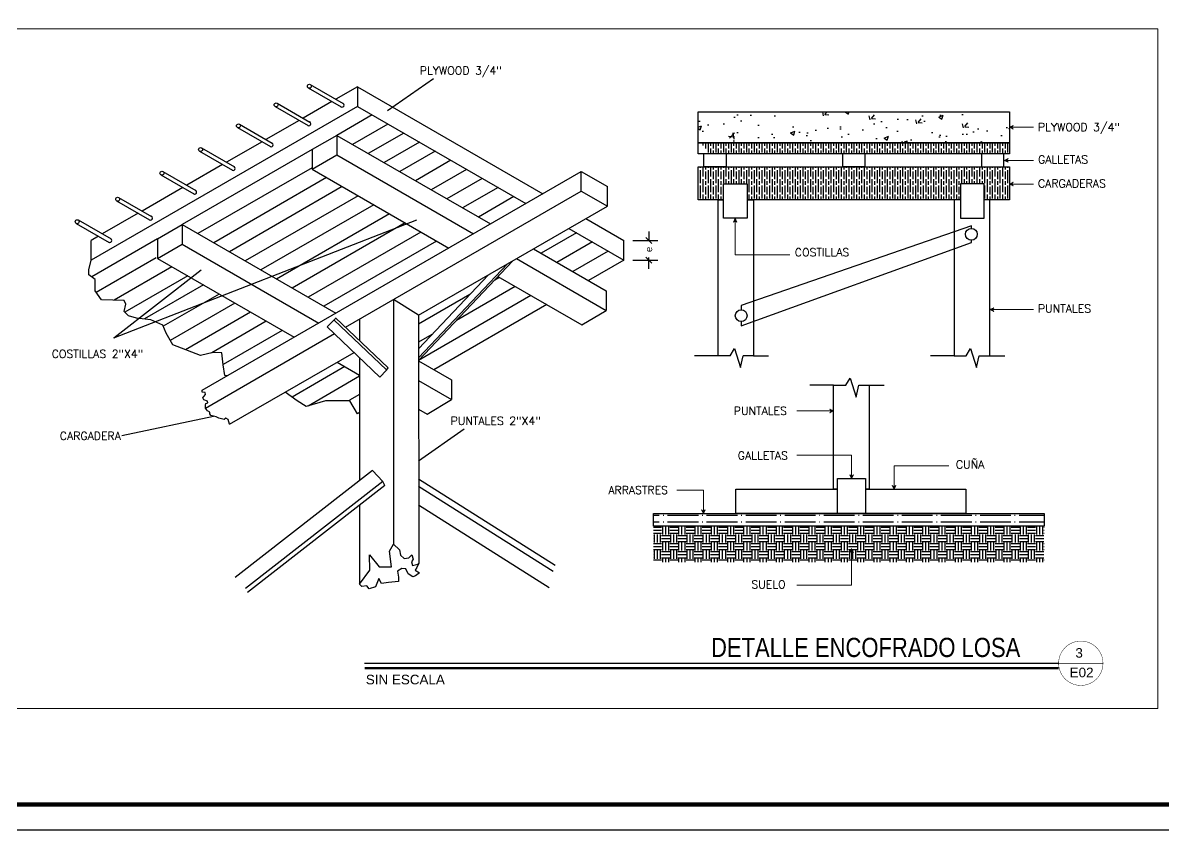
# Model space of a CAD drawing. Header units: feet. Extents: x 317 to 512, y -141 to 162.
# Drawn here: x 390.74 to 409.98, y -140.61 to -126.99 of the extents above; entities that cross this region are included whole.
import ezdxf

# ---------------------------------------------------------------- set-up
doc = ezdxf.new("R2010")
doc.units = ezdxf.units.FT
doc.header["$MEASUREMENT"] = 0
doc.linetypes.add('ACAD_ISO02W100', pattern=[15, 12, -3])
doc.linetypes.add('CONTINUA', pattern=[0])
for name, color, linetype, lineweight in [('2-Detalles', 253, 'Continuous', 9), ('5-Dimension', 1, 'Continuous', 15), ('6-Textos', 7, 'Continuous', 20), ('Dimension', 7, 'Continuous', 5), ('TORNHATH', 1, 'Continuous', 15)]:
    doc.layers.add(name, color=color, linetype=linetype, lineweight=lineweight)
for name, color, linetype in [('DIM', 10, 'Continuous'), ('MARCO', 1, 'Continuous'), ('TEXTO', 2, 'Continuous')]:
    doc.layers.add(name, color=color, linetype=linetype)
doc.styles.add('ARIAL', font='arial.ttf', dxfattribs={"height": 0.115})
doc.styles.add('ROMANS', font='romans.shx')
doc.dimstyles.new('ROMANS', dxfattribs={"dimscale": 0, "dimtxt": 0.15, "dimasz": 0.1, "dimexe": 0.15, "dimexo": 0.15, "dimgap": 0.1, "dimtad": 1, "dimzin": 4, "dimdsep": 46, "dimtxsty": 'ROMANS', "dimblk": 'OBLIQUE', "dimcen": 0.19, "dimdle": 0.15, "dimclrd": 1, "dimclre": 1, "dimclrt": 2, "dimaunit": 1, "dimadec": 0, "dimazin": 1, "dimtfac": 1, "dimtofl": 0, "dimtmove": 2, "dimatfit": 3, "dimldrblk": 'OPEN30', "dimfxl": 1, "dimtolj": 1, "dimtzin": 1, "dimarcsym": 0})

# ---------------------------------------------------------------- blocks, each defined once
blk = doc.blocks.new('_Oblique')
at = {"color": 0, "linetype": 'ByBlock', "lineweight": -2}
blk.add_line((-0.5, -0.5), (0.5, 0.5), dxfattribs=at)
blk = doc.blocks.new('*D22')
at = {"layer": '5-Dimension', "color": 1, "lineweight": -2, "transparency": 16777216}
for p, q in [((401.3, -130.509), (401.3, -130.671)), ((401.028, -130.659), (401.45, -130.659)), ((401.028, -130.99), (401.45, -130.99)), ((401.3, -131.14), (401.3, -130.948))]:
    blk.add_line(p, q, dxfattribs=at)
at = {"layer": 'DEFPOINTS', "color": 0, "transparency": 16777216}
for p in [(400.878, -130.659), (400.878, -130.99), (401.3, -130.99)]:
    blk.add_point(p, dxfattribs=at)
at = {"layer": '5-Dimension', "color": 1, "lineweight": -2, "transparency": 16777216, "xscale": 0.1, "yscale": 0.1, "zscale": 0.1}
for p, rotation in [((401.3, -130.659), 90), ((401.3, -130.99), 270)]:
    blk.add_blockref('_Oblique', p, dxfattribs=dict(at, rotation=rotation))
at = {"layer": '5-Dimension', "color": 2, "transparency": 16777216, "insert": (401.3, -130.81), "char_height": 0.115, "attachment_point": 5, "rotation": 90, "style": 'ARIAL'}
blk.add_mtext('\\A1;e', dxfattribs=at)
blk = doc.blocks.new('_Open30')
at = {"layer": 'DIM', "color": 0, "lineweight": -2}
for p, q in [((-1, 0.27), (0, 0)), ((0, 0), (-1, -0.27)), ((0, 0), (-1, 0))]:
    blk.add_line(p, q, dxfattribs=at)

msp = doc.modelspace()

# ---------------------------------------------------------------- hatches: boundary and pattern name
h = msp.add_hatch()
h.set_pattern_fill('AR-CONC', color=256, scale=0.00432)
h.set_pattern_definition([(50, (-19770.41096, 13401.4354), (0.78703777, -0.06885685), [0.082296, -0.905256]), (355, (-19770.411, 13401.4354), (-0.15225158, 0.825365571), [0.0658368, -0.724207324]), (100.4514447, (-19770.3454, 13401.42966), (0.634786187, 0.756508688), [0.069940838, -0.769349857]), (46.1842, (-19770.411, 13401.65485), (1.171061457, -0.181622857), [0.123444, -1.357884]), (96.6355576, (-19770.3134, 13401.6397), (1.02558586, 1.06888086), [0.1049113, -1.15402583]), (351.184151, (-19770.411, 13401.6549), (1.02558586, 1.06888086), [0.09875506, -1.08630604]), (21, (-19770.3012, 13401.6), (0.65497417, -0.441785656), [0.082296, -0.905256]), (326, (-19770.3012, 13401.6), (0.266984762, 0.795692014), [0.0658368, -0.7242048]), (71.451445, (-19770.24665, 13401.5632), (0.921958931, 0.353906362), [0.069940838, -0.76934853]), (37.5, (-19770.41096, 13401.4354), (0.013342766, 0.365277768), [0, -0.71542656, 0, -0.7351776, 0, -0.726948]), (7.5, (-19770.41096, 13401.4354), (0.288660942, 0.432780083), [0, -0.41916096, 0, -0.69896736, 0, -0.2770632]), (327.5, (-19770.65565, 13401.4354), (0.585751371, -0.024748174), [0, -0.27432, 0, -0.8558784, 0, -1.1356848]), (317.5, (-19770.7654, 13401.4354), (0.639918064, 0.109842441), [0, -0.356616, 0, -0.56839104, 0, -0.8065008])])
h.paths.add_polyline_path([(402.134, -128.48577), (402.134, -128.93548), (402.18695, -129.01291), (407.3848, -129.01291), (407.3848, -128.48577)])
h = msp.add_hatch()
h.set_pattern_fill('GOST_WOOD', color=256, scale=0.0216)
h.set_pattern_definition([(90, (-19770.41096, 13401.4354), (0.1296, -8e-18), [0.216, -0.0432]), (90, (-19770.36776, 13401.3922), (0.1296, -8e-18), [0.1296, -0.0324, 0.0648, -0.0324]), (90, (-19770.32456, 13401.3274), (0.1296, -8e-18), [0.216, -0.0432])])
h.paths.add_polyline_path([(407.38365, -129.01291), (402.18695, -129.01291), (402.31385, -129.19846), (407.38365, -129.19846)])
h.paths.add_polyline_path([(407.38365, -129.41771), (402.13455, -129.41771), (402.13455, -129.97192), (402.55999, -129.97192), (402.55999, -129.70498), (402.95934, -129.70498), (402.95934, -129.97192), (403.06845, -129.97192), (406.55887, -129.97192), (406.55887, -129.70498), (406.95822, -129.70498), (406.95822, -129.97192), (407.05523, -129.97192), (407.38365, -129.97192)])
h = msp.add_hatch()
h.set_pattern_fill('ACAD_ISO04W100', color=256, scale=0.0216)
h.set_pattern_definition([(0, (-19789.94401, 13397.42679), (0, 0.108), [0.5184, -0.0648, 0.0108, -0.0648])])
h.paths.add_polyline_path([(407.97021, -135.48307), (407.97021, -135.26759), (401.37674, -135.26759), (401.37674, -135.48307)])
h = msp.add_hatch()
h.set_pattern_fill('EARTH', color=256, scale=0.0216)
h.set_pattern_definition([(0, (-19789.94401, 13397.4268), (0.13716, 0.13716), [0.13716, -0.13716]), (0, (-19789.94401, 13397.47823), (0.13716, 0.13716), [0.13716, -0.13716]), (0, (-19789.94401, 13397.52966), (0.13716, 0.13716), [0.13716, -0.13716]), (90, (-19789.92687, 13397.54681), (-0.13716, 0.13716), [0.13716, -0.13716]), (90, (-19789.87543, 13397.54681), (-0.13716, 0.13716), [0.13716, -0.13716]), (90, (-19789.824, 13397.54681), (-0.13716, 0.13716), [0.13716, -0.13716])])
h.paths.add_polyline_path([(407.97021, -135.48307), (401.37674, -135.48307), (401.37674, -136.08854), (407.97021, -136.08854)])
at = {"layer": 'TORNHATH'}
for points in [[(407.41643, -128.74934), (407.44889, -128.7797), (407.3848, -128.74934), (407.44889, -128.71898)], [(407.32869, -129.30808), (407.36115, -129.33845), (407.29706, -129.30808), (407.36115, -129.27772)], [(407.41643, -129.70726), (407.44889, -129.73762), (407.3848, -129.70726), (407.44889, -129.6769)], [(402.75659, -130.31653), (402.72623, -130.34899), (402.75659, -130.2849), (402.78695, -130.34899)], [(407.08685, -131.82488), (407.11931, -131.85524), (407.05523, -131.82488), (407.11931, -131.79451)], [(404.38492, -133.53524), (404.35247, -133.5656), (404.41655, -133.53524), (404.35247, -133.50488)], [(404.72016, -134.64461), (404.68979, -134.61216), (404.72016, -134.67624), (404.75052, -134.61216)], [(405.4378, -134.82625), (405.46816, -134.79379), (405.4378, -134.85788), (405.40744, -134.79379)], [(402.22167, -135.23563), (402.19131, -135.20317), (402.22167, -135.26726), (402.25203, -135.20317)], [(404.72016, -135.89057), (404.68979, -135.92303), (404.72016, -135.85894), (404.75052, -135.92303)]]:
    msp.add_hatch(color=256, dxfattribs=at).paths.add_polyline_path(points)

# ---------------------------------------------------------------- linework, layer by layer
at = {"color": 2}
for p, q in [((396.89373, -128.46775, 0.74031), (397.6661, -127.92427, 0.74031)), ((392.27599, -132.30273, 0.74031), (397.3878, -130.31125, 0.74031)), ((392.27599, -132.30273, 0.74031), (393.74933, -131.15677, 0.74031)), ((392.41093, -133.94864, 0.74031), (393.9557, -133.62566, 0.74031)), ((397.41428, -134.37947, 0.74031), (398.18665, -133.83599, 0.74031))]:
    msp.add_line(p, q, dxfattribs=at)
at = {"color": 5}
for p, q in [((395.55622, -128.08477, 0.74031), (396.11147, -128.40534, 0.74031)), ((395.58937, -128.02735, 0.74031), (396.14462, -128.34792, 0.74031)), ((394.99585, -128.39879, 0.74031), (395.5511, -128.71936, 0.74031)), ((395.02901, -128.34137, 0.74031), (395.58426, -128.66194, 0.74031)), ((394.39347, -128.69635, 0.74031), (394.94872, -129.01692, 0.74031)), ((394.36032, -128.75377, 0.74031), (394.91557, -129.07434, 0.74031)), ((393.7205, -129.1534, 0.74031), (394.27575, -129.47397, 0.74031)), ((393.75365, -129.09597, 0.74031), (394.3089, -129.41655, 0.74031)), ((393.07003, -129.55159, 0.74031), (393.62528, -129.87216, 0.74031)), ((393.10318, -129.49416, 0.74031), (393.65843, -129.81474, 0.74031)), ((392.32259, -129.99105, 0.74031), (392.87784, -130.31162, 0.74031)), ((392.35574, -129.93362, 0.74031), (392.91099, -130.2542, 0.74031)), ((391.63922, -130.37077, 0.74031), (392.19447, -130.69135, 0.74031)), ((391.67237, -130.31335, 0.74031), (392.22762, -130.63392, 0.74031)), ((392.01458, -130.58748, 0.74031), (391.89087, -130.65891, 0.74031))]:
    msp.add_line(p, q, dxfattribs=at)
at = {"color": 1}
for p, q in [((396.38453, -128.06449, 0.74031), (396.01912, -128.27546, 0.74031)), ((396.38453, -128.06449, 0.74031), (399.51185, -129.87005, 0.74031)), ((396.38453, -128.06449, 0.74031), (396.38453, -128.39602, 0.74031)), ((395.95281, -128.31374, 0.74031), (395.46699, -128.59423, 0.74031)), ((396.38453, -128.39602, 0.74031), (391.89087, -130.99043, 0.74031)), ((396.38453, -128.39602, 0.74031), (399.22474, -130.03581, 0.74031)), ((395.40068, -128.63252, 0.74031), (394.8418, -128.95519, 0.74031)), ((394.77549, -128.99347, 0.74031), (394.1758, -129.3397, 0.74031)), ((394.10949, -129.37798, 0.74031), (393.50572, -129.72657, 0.74031)), ((393.43942, -129.76485, 0.74031), (392.75142, -130.16207, 0.74031)), ((392.68511, -130.20035, 0.74031), (392.08088, -130.5492, 0.74031)), ((400.23894, -130.28983, 0.74031), (400.87819, -130.65891, 0.74031)), ((406.74194, -130.41338, 0.74031), (402.85841, -131.75852, 0.74031)), ((406.74194, -130.45433, 0.74031), (406.74194, -130.41338, 0.74031)), ((399.95182, -130.4556, 0.74031), (400.87819, -130.99043, 0.74031)), ((391.89087, -130.99043, 0.74031), (391.89087, -130.65891, 0.74031)), ((400.87819, -130.99043, 0.74031), (400.87819, -130.65891, 0.74031)), ((402.85841, -132.0985, 0.74031), (406.74194, -130.69423, 0.74031)), ((406.74194, -130.69423, 0.74031), (406.74194, -130.65328, 0.74031)), ((400.87819, -130.99043, 0.74031), (400.28144, -131.33497, 0.74031)), ((399.57712, -131.74161, 0.74031), (397.67305, -132.84093, 0.74031)), ((402.85841, -131.75852, 0.74031), (402.85841, -131.82903, 0.74031)), ((402.85841, -132.02799, 0.74031), (402.85841, -132.0985, 0.74031)), ((402.67275, -132.60578, 0.74031), (402.746, -132.48441, 0.74031)), ((402.746, -132.48441, 0.74031), (402.84773, -132.80561, 0.74031)), ((406.65452, -132.60578, 0.74031), (406.72776, -132.48441, 0.74031)), ((406.72776, -132.48441, 0.74031), (406.82949, -132.80561, 0.74031)), ((402.46799, -132.60578, 0.74031), (402.0685, -132.60578, 0.74031)), ((402.84773, -132.80561, 0.74031), (402.89249, -132.60578, 0.74031)), ((403.06845, -132.60578, 0.74031), (403.31883, -132.60578, 0.74031)), ((406.44976, -132.60578, 0.74031), (406.05026, -132.60578, 0.74031)), ((406.82949, -132.80561, 0.74031), (406.87426, -132.60578, 0.74031)), ((407.05523, -132.60578, 0.74031), (407.3056, -132.60578, 0.74031)), ((404.41655, -133.10187, 0.74031), (404.01706, -133.10187, 0.74031)), ((404.62131, -133.10187, 0.74031), (404.69456, -132.9805, 0.74031)), ((404.69456, -132.9805, 0.74031), (404.79629, -133.3017, 0.74031)), ((404.79629, -133.3017, 0.74031), (404.84105, -133.10187, 0.74031)), ((405.02202, -133.10187, 0.74031), (405.2724, -133.10187, 0.74031)), ((396.4201, -133.56431, 0.74031), (396.38453, -133.58485, 0.74031))]:
    msp.add_line(p, q, dxfattribs=at)
at = {"color": 8}
for p, q in [((396.63463, -128.54041, 0.74031), (396.03788, -128.88495, 0.74031)), ((396.89985, -128.69354, 0.74031), (396.3031, -129.03807, 0.74031)), ((397.16507, -128.84667, 0.74031), (396.56832, -129.1912, 0.74031)), ((397.4303, -128.99979, 0.74031), (396.83355, -129.34433, 0.74031)), ((395.62067, -129.12582, 0.74031), (393.42948, -130.3909, 0.74031)), ((397.69552, -129.15292, 0.74031), (397.09877, -129.49745, 0.74031)), ((395.62067, -129.43207, 0.74031), (393.69471, -130.54403, 0.74031)), ((397.96074, -129.30604, 0.74031), (397.36399, -129.65058, 0.74031)), ((398.22596, -129.45917, 0.74031), (397.62921, -129.8037, 0.74031)), ((395.86401, -129.59784, 0.74031), (393.95993, -130.69716, 0.74031)), ((398.49119, -129.6123, 0.74031), (397.89444, -129.95683, 0.74031)), ((396.12923, -129.75096, 0.74031), (394.22515, -130.85028, 0.74031)), ((398.75641, -129.76542, 0.74031), (398.15966, -130.10996, 0.74031)), ((396.39445, -129.90409, 0.74031), (394.49037, -131.00341, 0.74031)), ((399.02163, -129.91855, 0.74031), (398.42488, -130.26308, 0.74031)), ((396.65968, -130.05722, 0.74031), (394.7556, -131.15654, 0.74031)), ((396.9249, -130.21034, 0.74031), (395.02082, -131.30966, 0.74031)), ((397.19012, -130.36347, 0.74031), (395.28604, -131.46279, 0.74031)), ((397.45534, -130.51659, 0.74031), (395.55126, -131.61592, 0.74031)), ((400.08252, -130.53106, 0.74031), (399.48577, -130.87559, 0.74031)), ((393.00964, -130.6333, 0.74031), (391.90116, -131.27328, 0.74031)), ((397.72057, -130.66972, 0.74031), (395.81649, -131.76904, 0.74031)), ((400.34775, -130.68418, 0.74031), (399.751, -131.02872, 0.74031)), ((392.99039, -130.95067, 0.74031), (391.97931, -131.53441, 0.74031)), ((400.61297, -130.83731, 0.74031), (400.01622, -131.18184, 0.74031)), ((393.25561, -131.10379, 0.74031), (392.28144, -131.66623, 0.74031)), ((393.52083, -131.25692, 0.74031), (392.45896, -131.86999, 0.74031)), ((398.78146, -131.28223, 0.74031), (398.69266, -131.33349, 0.74031)), ((393.78606, -131.41005, 0.74031), (392.79256, -131.98364, 0.74031)), ((394.05128, -131.56317, 0.74031), (393.10919, -132.10709, 0.74031)), ((398.27955, -131.572, 0.74031), (397.41428, -132.07157, 0.74031)), ((399.3119, -131.58848, 0.74031), (397.41428, -132.68407, 0.74031)), ((399.04668, -131.43535, 0.74031), (398.05347, -132.00878, 0.74031)), ((394.3165, -131.7163, 0.74031), (393.22789, -132.34481, 0.74031)), ((394.58173, -131.86943, 0.74031), (393.4837, -132.50337, 0.74031)), ((394.84695, -132.02255, 0.74031), (393.92748, -132.55341, 0.74031)), ((395.11217, -132.17568, 0.74031), (394.11709, -132.75019, 0.74031)), ((397.64036, -132.24729, 0.74031), (397.41428, -132.37782, 0.74031)), ((396.17306, -132.78818, 0.74031), (395.28224, -133.3025, 0.74031)), ((396.4201, -132.95181, 0.74031), (395.55253, -133.4527, 0.74031)), ((396.4201, -133.25806, 0.74031), (396.25192, -133.35516, 0.74031))]:
    msp.add_line(p, q, dxfattribs=at)
at = {"color": 3}
for p, q in [((396.03788, -128.88495, 0.74031), (395.62067, -129.12582, 0.74031)), ((396.03788, -128.88495, 0.74031), (398.62799, -130.38035, 0.74031)), ((396.03788, -128.88495, 0.74031), (396.03788, -129.21648, 0.74031)), ((395.62067, -129.12582, 0.74031), (395.62067, -129.45735, 0.74031)), ((395.62067, -129.45735, 0.74031), (396.03788, -129.21648, 0.74031)), ((396.03788, -129.21648, 0.74031), (398.34088, -130.54611, 0.74031)), ((395.62067, -129.45735, 0.74031), (397.92367, -130.78698, 0.74031)), ((393.76456, -133.18825, 0.74031), (400.16105, -129.49523, 0.74031)), ((400.16105, -129.82676, 0.74031), (400.16105, -129.49523, 0.74031)), ((400.16105, -129.49523, 0.74031), (400.60102, -129.74925, 0.74031)), ((396.182, -132.12406, 0.74031), (400.16105, -129.82676, 0.74031)), ((400.16105, -129.82676, 0.74031), (400.60102, -130.08078, 0.74031)), ((400.60102, -130.08078, 0.74031), (400.60102, -129.74925, 0.74031)), ((397.41428, -131.92065, 0.74031), (400.60102, -130.08078, 0.74031)), ((393.00964, -130.63025, 0.74031), (393.42684, -130.38938, 0.74031)), ((393.42684, -130.38938, 0.74031), (396.01959, -131.88631, 0.74031)), ((393.42684, -130.38938, 0.74031), (393.42684, -130.72091, 0.74031)), ((393.00964, -130.63025, 0.74031), (393.00964, -130.96178, 0.74031)), ((393.00964, -130.96178, 0.74031), (393.42684, -130.72091, 0.74031)), ((393.42684, -130.72091, 0.74031), (395.73248, -132.05207, 0.74031)), ((399.35507, -130.80013, 0.74031), (400.57982, -131.50724, 0.74031)), ((393.00964, -130.96178, 0.74031), (395.31528, -132.29294, 0.74031)), ((399.06796, -130.96589, 0.74031), (400.57982, -131.83876, 0.74031)), ((398.75542, -131.26719, 0.74031), (400.16992, -132.08385, 0.74031)), ((400.57982, -131.50724, 0.74031), (400.57982, -131.83876, 0.74031)), ((396.99091, -131.65704, 0.74031), (396.99091, -135.78309, 0.74031)), ((397.41428, -131.92065, 0.74031), (396.99091, -131.65704, 0.74031)), ((397.41428, -131.92065, 0.74031), (397.41955, -136.10247, 0.74031)), ((400.16992, -132.08385, 0.74031), (400.57982, -131.83876, 0.74031)), ((396.4201, -131.9866, 0.74031), (396.4201, -132.35098, 0.74031)), ((393.82077, -133.48733, 0.74031), (395.99581, -132.23156, 0.74031)), ((394.22753, -133.76052, 0.74031), (396.32778, -132.54794, 0.74031)), ((396.04236, -132.71272, 0.74031), (396.4201, -132.93081, 0.74031)), ((396.4201, -132.63592, 0.74031), (396.4201, -134.71221, 0.74031)), ((397.41428, -132.69153, 0.74031), (397.96878, -133.01167, 0.74031)), ((397.41428, -133.02305, 0.74031), (397.96878, -133.3432, 0.74031)), ((397.96878, -133.01167, 0.74031), (397.96878, -133.3432, 0.74031)), ((397.41428, -133.5048, 0.74031), (397.55888, -133.58828, 0.74031)), ((397.55888, -133.58828, 0.74031), (397.96878, -133.3432, 0.74031)), ((396.4201, -135.12686, 0.74031), (396.4201, -136.46113, 0.74031))]:
    msp.add_line(p, q, dxfattribs=at)
for p, q in [((399.00765, -131.00072, 0.74031), (397.41428, -132.68407, 0.74031)), ((398.91649, -131.05334, 0.74031), (397.41428, -132.6404, 0.74031)), ((398.59454, -131.23922, 0.74031), (397.41428, -132.48614, 0.74031)), ((395.9894, -131.9996, 0.74031), (396.01891, -131.96863, 0.74031)), ((396.90031, -132.80863, 0.74031), (396.01229, -131.96233, 0.74031)), ((395.8766, -132.11796, 0.74031), (395.9894, -131.9996, 0.74031)), ((396.76462, -132.96426, 0.74031), (395.8766, -132.11796, 0.74031)), ((396.87519, -132.84377, 0.74031), (395.98717, -131.99747, 0.74031)), ((396.76462, -132.96426, 0.74031), (396.87742, -132.8459, 0.74031)), ((396.87742, -132.8459, 0.74031), (396.90031, -132.80863, 0.74031)), ((396.63964, -134.54141, 0.74031), (394.31997, -136.34618, 0.74031)), ((396.81534, -134.7279, 0.74031), (396.63964, -134.54141, 0.74031)), ((396.81534, -134.7279, 0.74031), (394.49568, -136.53267, 0.74031)), ((396.84829, -134.79372, 0.74031), (394.52862, -136.59849, 0.74031)), ((396.84829, -134.79372, 0.74031), (396.81534, -134.7279, 0.74031)), ((397.41247, -134.68251, 0.74031), (399.71864, -136.14156, 0.74031)), ((397.41428, -134.80323, 0.74031), (399.68569, -136.24029, 0.74031)), ((397.41428, -135.11917, 0.74031), (399.6198, -136.51454, 0.74031))]:
    msp.add_line(p, q)
at = {"color": 1, "elevation": 0.74031}
for points in [[(402.134, -128.48577), (407.3848, -128.48577), (407.3848, -129.01291), (402.134, -129.01291)], [(402.134, -129.01291), (407.38365, -129.01291), (407.38365, -129.19846), (402.134, -129.19846)], [(402.55999, -129.70498), (402.95934, -129.70498), (402.95934, -130.28047), (402.55999, -130.28047)], [(406.95822, -129.70498), (406.55887, -129.70498), (406.55887, -130.28047), (406.95822, -130.28047)], [(404.48109, -134.67657), (404.95677, -134.67657), (404.95677, -135.26759), (404.48109, -135.26759)], [(401.37674, -135.26759), (407.97021, -135.26759), (407.97021, -135.48307), (401.37674, -135.48307)]]:
    msp.add_lwpolyline(points, close=True, dxfattribs=at)
for points in [[(402.60254, -129.19846), (402.60254, -129.41771), (402.23072, -129.41771), (402.23072, -129.19846)], [(404.94548, -129.19846), (404.94548, -129.41771), (404.57366, -129.41771), (404.57366, -129.19846)], [(406.9151, -129.19846), (406.9151, -129.41771), (407.28692, -129.41771), (407.28692, -129.19846)], [(402.55999, -129.97192), (402.13455, -129.97192), (402.13455, -129.41771), (407.38365, -129.41771), (407.38365, -129.97192), (406.95822, -129.97192)], [(402.67275, -132.60578), (402.46799, -132.60578), (402.46799, -129.97192), (402.565, -129.97192)], [(402.95934, -129.97192), (403.06845, -129.97192), (403.06845, -132.60578), (402.89249, -132.60578)], [(406.55887, -129.97192), (402.95934, -129.97192)], [(406.55887, -129.97192), (406.44976, -129.97192), (406.44976, -132.60578), (406.65452, -132.60578)], [(406.87426, -132.60578), (407.05523, -132.60578), (407.05523, -129.97192), (406.95822, -129.97192)], [(394.1921, -132.94141), (394.14487, -132.93792), (394.11772, -132.75706), (394.09961, -132.55812), (393.95172, -132.54735), (393.73447, -132.60161), (393.27281, -132.42076), (393.15514, -132.22182), (393.10082, -132.08618), (392.90168, -131.99575), (392.65727, -131.96863), (392.52149, -131.93245), (392.44907, -131.86011), (392.47623, -131.73352), (392.44907, -131.67022), (392.06888, -131.66118), (391.96026, -131.50745), (391.96026, -131.31756), (391.85163, -131.23617), (391.85163, -131.15479), (391.89087, -130.99043)], [(404.48109, -134.85788), (404.41655, -134.85788), (404.41655, -133.10187), (404.62131, -133.10187)], [(404.84105, -133.10187), (405.01798, -133.10187), (405.01798, -134.85788), (404.95677, -134.85788)], [(396.38453, -133.58485), (396.25401, -133.36292), (395.84667, -133.36292), (395.52079, -133.46239), (395.36691, -133.36292), (395.16532, -133.21908)], [(404.95677, -134.85788), (406.64914, -134.85788), (406.64914, -135.26759), (402.76717, -135.26759), (402.76717, -134.85788), (404.48109, -134.85788)]]:
    msp.add_lwpolyline(points, dxfattribs=at)
at = {"color": 3, "elevation": 0.74031}
for points in [[(394.22753, -133.76052), (394.20119, -133.67815), (394.16677, -133.66005), (394.13778, -133.67815), (394.04901, -133.65824), (394.00009, -133.63652), (393.91131, -133.6148), (393.89501, -133.58223), (393.89682, -133.55508), (393.85515, -133.53336), (393.82073, -133.48811), (393.82073, -133.43744), (393.82979, -133.4121), (393.8624, -133.39762), (393.85334, -133.36867), (393.79355, -133.34876), (393.77906, -133.31618), (393.79536, -133.29265), (393.82254, -133.25646), (393.8171, -133.22207), (393.76456, -133.21664), (393.76456, -133.18406)], [(396.4201, -136.46113), (396.4201, -136.46113), (396.59453, -136.22307), (396.58536, -135.96642), (396.58536, -135.96642), (396.75052, -136.16807), (396.96157, -136.16807), (396.92486, -135.90225), (396.99091, -135.78309), (397.09366, -135.87764), (397.10923, -135.97097), (397.17419, -136.02483), (397.24936, -136.01318), (397.30052, -135.96652), (397.32276, -136.0354), (397.2983, -136.08429), (397.31609, -136.14206), (397.40284, -136.12428), (397.41955, -136.10247), (397.38487, -136.17842), (397.35766, -136.22509), (397.43272, -136.26731), (397.43178, -136.26731), (397.3661, -136.31841), (397.31731, -136.33841), (397.23829, -136.2873), (397.2027, -136.20287), (397.13597, -136.19398), (397.05812, -136.24064), (397.07592, -136.34063), (397.07592, -136.41618), (396.90687, -136.43396), (396.78887, -136.44636), (396.74461, -136.36593), (396.68767, -136.50458), (396.58446, -136.54014), (396.54531, -136.48681), (396.45634, -136.50103), (396.4201, -136.46113)]]:
    msp.add_lwpolyline(points, dxfattribs=at)
at = {"color": 5}
for centre in [(395.57333, -128.05632, 0.74031), (395.01297, -128.37034, 0.74031), (394.37744, -128.72533, 0.74031), (393.73761, -129.12495, 0.74031), (393.08714, -129.52314, 0.74031), (392.33971, -129.9626, 0.74031), (391.65634, -130.34233, 0.74031)]:
    msp.add_circle(centre, 0.03333, dxfattribs=at)
at = {"color": 1}
for centre in [(406.74194, -130.5538, 0.74031), (402.85841, -131.92851, 0.74031)]:
    msp.add_circle(centre, 0.09948, dxfattribs=at)
at = {"color": 5}
for centre in [(396.12511, -128.37494, 0.74031), (395.56475, -128.68896, 0.74031), (394.92922, -129.04394, 0.74031), (394.28939, -129.44357, 0.74031), (393.63892, -129.84176, 0.74031), (392.89149, -130.28122, 0.74031), (392.20812, -130.66094, 0.74031)]:
    msp.add_arc(centre, 0.03333, 234.171314, 65.828686, dxfattribs=at)
at = {"layer": '2-Detalles'}
for p, q in [((407.3848, -128.74934, 0.74031), (407.44889, -128.71898, 0.74031)), ((407.3848, -128.74934, 0.74031), (407.44889, -128.7797, 0.74031)), ((407.44889, -128.71898, 0.74031), (407.41643, -128.74934, 0.74031)), ((407.44889, -128.7797, 0.74031), (407.41643, -128.74934, 0.74031)), ((407.29706, -129.30808, 0.74031), (407.36115, -129.27772, 0.74031)), ((407.36115, -129.27772, 0.74031), (407.32869, -129.30808, 0.74031)), ((407.29706, -129.30808, 0.74031), (407.36115, -129.33845, 0.74031)), ((407.36115, -129.33845, 0.74031), (407.32869, -129.30808, 0.74031)), ((407.3848, -129.70726, 0.74031), (407.44889, -129.6769, 0.74031)), ((407.3848, -129.70726, 0.74031), (407.44889, -129.73762, 0.74031)), ((407.44889, -129.6769, 0.74031), (407.41643, -129.70726, 0.74031)), ((407.44889, -129.73762, 0.74031), (407.41643, -129.70726, 0.74031)), ((402.75659, -130.2849, 0.74031), (402.72623, -130.34899, 0.74031)), ((402.72623, -130.34899, 0.74031), (402.75659, -130.31653, 0.74031)), ((402.75659, -130.2849, 0.74031), (402.78695, -130.34899, 0.74031)), ((402.78695, -130.34899, 0.74031), (402.75659, -130.31653, 0.74031)), ((407.05523, -131.82488, 0.74031), (407.11931, -131.79451, 0.74031)), ((407.05523, -131.82488, 0.74031), (407.11931, -131.85524, 0.74031)), ((407.11931, -131.79451, 0.74031), (407.08685, -131.82488, 0.74031)), ((407.11931, -131.85524, 0.74031), (407.08685, -131.82488, 0.74031)), ((404.41655, -133.53524, 0.74031), (404.35247, -133.50488, 0.74031)), ((404.35247, -133.50488, 0.74031), (404.38492, -133.53524, 0.74031)), ((404.41655, -133.53524, 0.74031), (404.35247, -133.5656, 0.74031)), ((404.35247, -133.5656, 0.74031), (404.38492, -133.53524, 0.74031)), ((404.72016, -134.67624, 0.74031), (404.68979, -134.61216, 0.74031)), ((404.68979, -134.61216, 0.74031), (404.72016, -134.64461, 0.74031)), ((404.72016, -134.67624, 0.74031), (404.75052, -134.61216, 0.74031)), ((404.75052, -134.61216, 0.74031), (404.72016, -134.64461, 0.74031)), ((405.4378, -134.85788, 0.74031), (405.40744, -134.79379, 0.74031)), ((405.40744, -134.79379, 0.74031), (405.4378, -134.82625, 0.74031)), ((405.4378, -134.85788, 0.74031), (405.46816, -134.79379, 0.74031)), ((405.46816, -134.79379, 0.74031), (405.4378, -134.82625, 0.74031)), ((402.22167, -135.26726, 0.74031), (402.19131, -135.20317, 0.74031)), ((402.19131, -135.20317, 0.74031), (402.22167, -135.23563, 0.74031)), ((402.22167, -135.26726, 0.74031), (402.25203, -135.20317, 0.74031)), ((402.25203, -135.20317, 0.74031), (402.22167, -135.23563, 0.74031)), ((404.72016, -135.85894, 0.74031), (404.68979, -135.92303, 0.74031)), ((404.68979, -135.92303, 0.74031), (404.72016, -135.89057, 0.74031)), ((404.72016, -135.85894, 0.74031), (404.75052, -135.92303, 0.74031)), ((404.75052, -135.92303, 0.74031), (404.72016, -135.89057, 0.74031))]:
    msp.add_line(p, q, dxfattribs=at)
at = {"layer": '2-Detalles', "color": 253, "lineweight": 20}
msp.add_lwpolyline([(390.52472, -127.08625), (409.88766, -127.08625), (409.88766, -138.55598), (390.52472, -138.55598)], close=True, dxfattribs=at)
at = {"layer": '5-Dimension', "linetype": 'CONTINUA', "ltscale": 0.03}
for p, q in [((407.41643, -128.74934, 0.74031), (407.3848, -128.74934, 0.74031)), ((407.32869, -129.30808, 0.74031), (407.29706, -129.30808, 0.74031)), ((402.75659, -130.31653, 0.74031), (402.75659, -130.90099, 0.74031)), ((404.38492, -133.53524, 0.74031), (404.41655, -133.53524, 0.74031)), ((404.72016, -134.64461, 0.74031), (404.72016, -134.28085, 0.74031)), ((405.4378, -134.82625, 0.74031), (405.4378, -134.46248, 0.74031)), ((402.22167, -135.23563, 0.74031), (402.22167, -134.87187, 0.74031)), ((404.72016, -135.89057, 0.74031), (404.72016, -136.47504, 0.74031))]:
    msp.add_line(p, q, dxfattribs=at)
at = {"layer": '5-Dimension'}
for p, q in [((407.41643, -128.74934, 0.74031), (407.78979, -128.74934, 0.74031)), ((407.32869, -129.30808, 0.74031), (407.78979, -129.30808, 0.74031)), ((407.41643, -129.70726, 0.74031), (407.78979, -129.70726, 0.74031)), ((402.75659, -130.90099, 0.74031), (403.6805, -130.90099, 0.74031)), ((407.08685, -131.82488, 0.74031), (407.78979, -131.82488, 0.74031)), ((404.38492, -133.53524, 0.74031), (403.79625, -133.53524, 0.74031)), ((404.72016, -134.28085, 0.74031), (403.79625, -134.28085, 0.74031)), ((405.4378, -134.46248, 0.74031), (406.36171, -134.46248, 0.74031)), ((402.22167, -134.87187, 0.74031), (401.77435, -134.87187, 0.74031)), ((404.72016, -136.47504, 0.74031), (403.79625, -136.47504, 0.74031))]:
    msp.add_line(p, q, dxfattribs=at)
at = {"layer": 'MARCO'}
msp.add_lwpolyline([(387.97006, -98.61199), (452.47006, -98.61199), (452.47006, -140.61199), (387.97006, -140.61199)], close=True, dxfattribs=at)
at = {"layer": 'MARCO', "const_width": 0.075}
msp.add_lwpolyline([(445.29759, -99.04603), (388.40409, -99.04603), (388.40409, -140.17796), (445.29759, -140.17796)], close=True, dxfattribs=at)
at = {"layer": 'TEXTO', "color": 2, "const_width": 0.00691, "elevation": -103.08892}
msp.add_lwpolyline([(408.96245, -137.79453, -1), (408.2135, -137.79453, -1)], format="xyb", close=True, dxfattribs=at)
at = {"layer": 'TEXTO', "color": 2, "linetype": 'Continuous', "const_width": 0.04134, "elevation": -103.08892}
msp.add_lwpolyline([(396.50471, -137.87721), (408.2135, -137.87721)], dxfattribs=at)
at = {"layer": 'TEXTO', "color": 2, "linetype": 'Continuous', "elevation": -103.08892}
msp.add_lwpolyline([(396.50471, -137.79453), (408.2135, -137.79453)], dxfattribs=at)
at = {"layer": 'TEXTO', "color": 2, "const_width": 0.01257, "elevation": -103.08892}
msp.add_lwpolyline([(408.96245, -137.79453), (408.2135, -137.79453)], dxfattribs=at)

# ---------------------------------------------------------------- texts
at = {"color": 2, "style": 'ROMANS'}
for s, p in [('PLYWOOD 3/4"', (397.4362, -127.85949, 0.74031)), ('PLYWOOD 3/4"', (407.86487, -128.81324, 0.74031)), ('GALLETAS', (407.86689, -129.36034, 0.74031)), ('CARGADERAS', (407.86487, -129.76511, 0.74031)), ('PUNTALES', (407.86487, -131.87595, 0.74031)), ('COSTILLAS 2"X4"', (391.22597, -132.64095, 0.74031)), ('PUNTALES', (402.73389, -133.60212, 0.74031)), ('PUNTALES 2"X4" ', (397.95675, -133.77121, 0.74031)), ('CARGADERA', (391.36374, -134.02461, 0.74031)), ('GALLETAS', (402.8015, -134.35605, 0.74031)), ('CUÑA', (406.48056, -134.50748, 0.74031)), ('ARRASTRES', (400.61716, -134.93836, 0.74031)), ('SUELO', (403.03036, -136.53118, 0.74031))]:
    msp.add_text(s, height=0.135, dxfattribs=at).set_placement(p)
msp.add_text('COSTILLAS', height=0.135, rotation=360, dxfattribs=at).set_placement((403.76255, -130.926, 0.74031))
at = {"layer": '6-Textos', "linetype": 'ACAD_ISO02W100', "lineweight": 20, "char_height": 0.162, "attachment_point": 5, "style": 'ARIAL'}
for s, insert in [('3', (408.55937, -137.62095, -115.4363)), ('E02', (408.60131, -137.95092, -115.4363)), ('SIN ESCALA', (397.19285, -138.07068, 12.88834))]:
    msp.add_mtext(s, dxfattribs=dict(at, insert=insert))
at = {"layer": 'Dimension', "color": 32, "linetype": 'Continuous', "lineweight": 5, "insert": (404.95831, -137.52971, 12.13944), "char_height": 0.324, "attachment_point": 5, "style": 'ARIAL'}
msp.add_mtext('{\\fArial Narrow|b0|i0|c0|p34;DETALLE ENCOFRADO LOSA}', dxfattribs=at)

# ---------------------------------------------------------------- dimensions: what is measured, and where the dimension line sits
at = {"layer": '5-Dimension'}
dim = msp.add_linear_dim(base=(401.2997, -130.99043, 0.74031), p1=(400.87819, -130.65891, 0.74031), p2=(400.87819, -130.99043, 0.74031), angle=90, text='e', dimstyle='ROMANS', override={"dimscale": 1, "dimtxsty": 'ARIAL', "dimfxl": 0.1}, dxfattribs=at)
dim.commit()
dim.dimension.update_dxf_attribs({"geometry": '*D22', "text_midpoint": (401.2997, -130.80959, 0.74031), "dimtype": 160})

doc.saveas('drawing.dxf')
